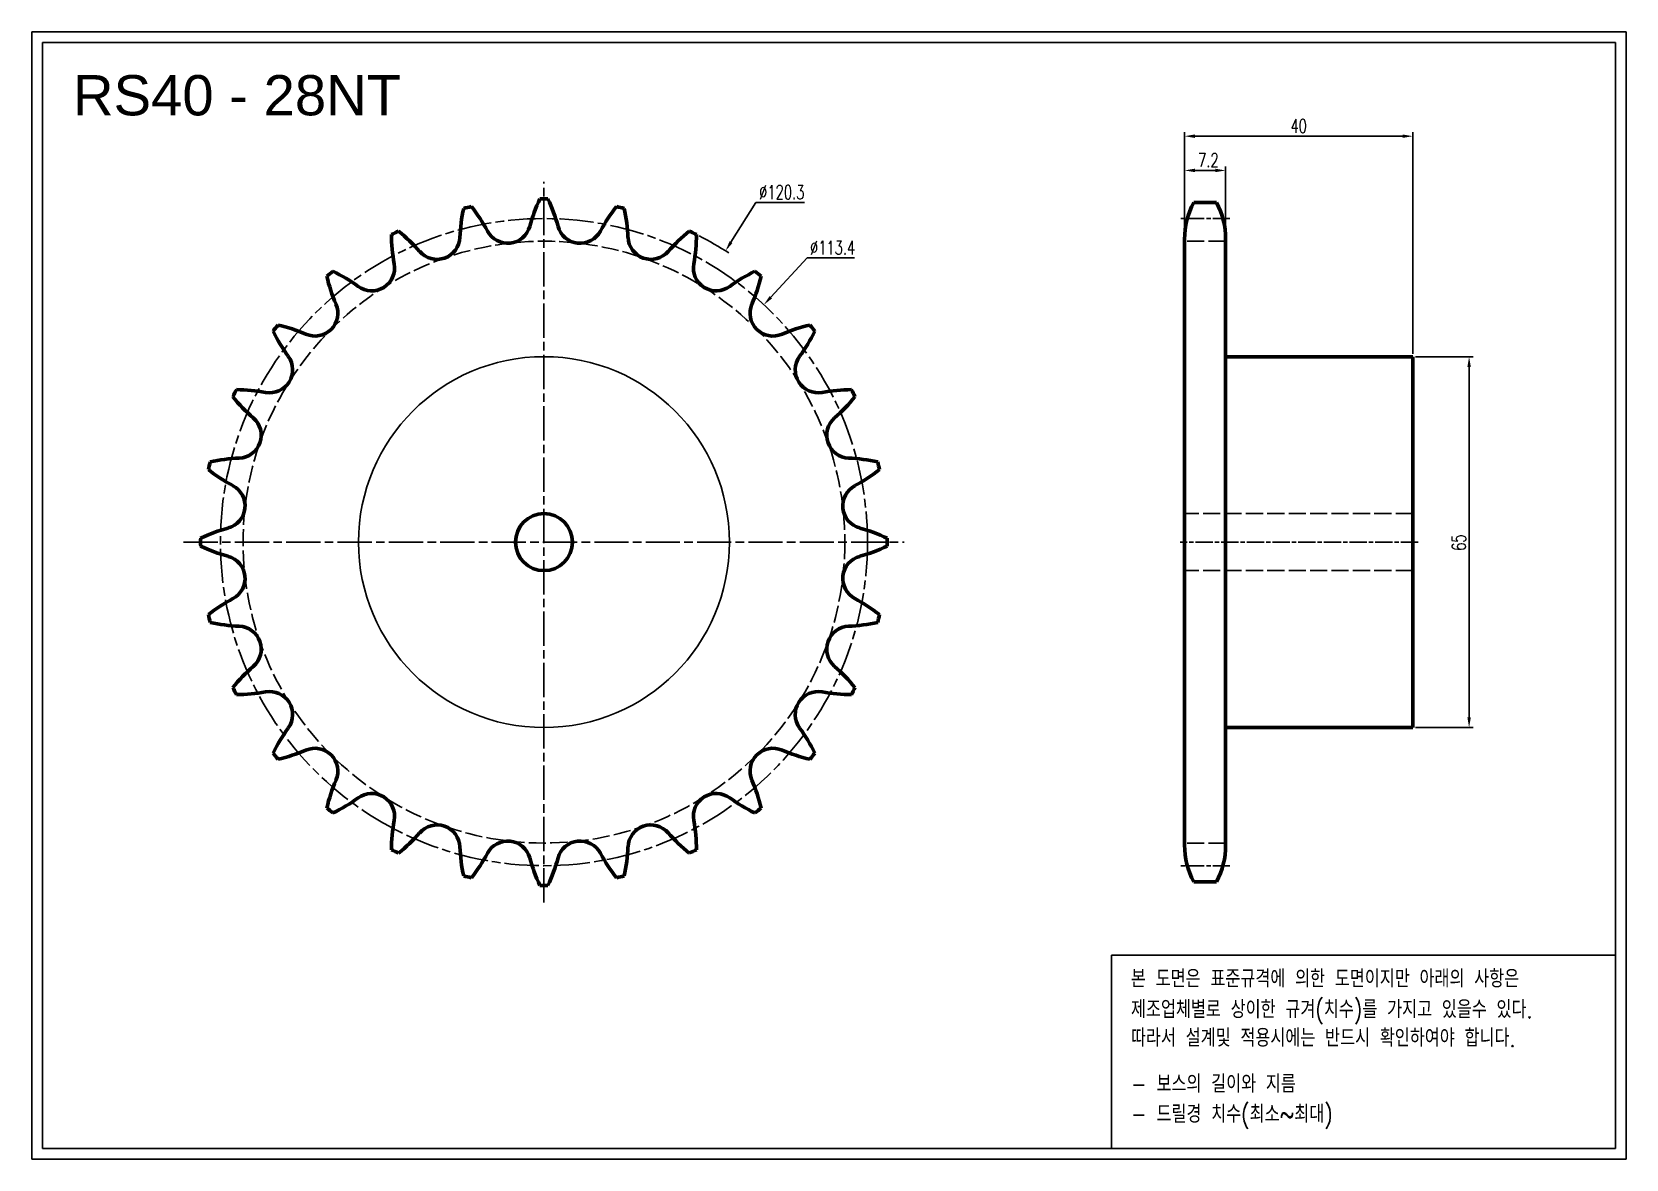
# Model space of a CAD drawing. Header units: millimetres. Extents: x -19349 to -19069, y 1360 to 1558.
import ezdxf

# ---------------------------------------------------------------- set-up
doc = ezdxf.new("R2010")
doc.units = ezdxf.units.MM
for name, pattern in [('AM_ISO02W050', [7.5, 6, -1.5]), ('AM_ISO02W050x2', [3.75, 3, -0.75]), ('AM_ISO08W050', [18, 12, -1.5, 3, -1.5]), ('AM_ISO08W050x2', [9, 6, -0.75, 1.5, -0.75])]:
    doc.linetypes.add(name, pattern=pattern)
for name, color, linetype, lineweight in [('AM_0N', 7, 'Continuous', 50), ('AM_3N', 6, 'AM_ISO02W050', 25), ('AM_7', 4, 'AM_ISO08W050', 25), ('AM_7N', 4, 'AM_ISO08W050', 25)]:
    doc.layers.add(name, color=color, linetype=linetype, lineweight=lineweight)
doc.layers.add('S-DIM', color=7, linetype='Continuous')
doc.styles.add('HAN', font='ROMANS.shx', dxfattribs={"width": 0.7, "bigfont": 'whgtxt.shx'})
doc.styles.add('HSG', font='SIMPLEX.shx', dxfattribs={"width": 0.7, "bigfont": 'HSG.shx'})
doc.styles.get("Standard").update_dxf_attribs({"font": 'arial.ttf'})
doc.dimstyles.new('APP3', dxfattribs={"dimtxt": 2.4, "dimasz": 1.8, "dimexe": 0.7, "dimexo": 0.5, "dimgap": 0.6, "dimtad": 1, "dimtoh": 1, "dimdec": 1, "dimrnd": 0.01, "dimzin": 9, "dimdsep": 46, "dimtxsty": 'HSG', "dimcen": 0, "dimclrd": 1, "dimclre": 1, "dimclrt": 256, "dimazin": 2, "dimtp": 1, "dimtm": 1, "dimtfac": 0.5, "dimtdec": 1, "dimtofl": 0, "dimtmove": 0, "dimatfit": 3, "dimfxl": 0, "dimtvp": 1, "dimtolj": 2, "dimlwd": -1, "dimlwe": -1, "dimarcsym": 0})
doc.dimstyles.new('APP3$0', dxfattribs={"dimtxt": 2.4, "dimasz": 1.8, "dimexe": 0.7, "dimexo": 0.5, "dimgap": 0.6, "dimtad": 1, "dimtoh": 1, "dimdec": 1, "dimrnd": 0.01, "dimzin": 9, "dimdsep": 46, "dimtxsty": 'HSG', "dimcen": 0, "dimclrd": 1, "dimclre": 1, "dimclrt": 256, "dimazin": 2, "dimtp": 1, "dimtm": 1, "dimtfac": 0.5, "dimtdec": 1, "dimtofl": 0, "dimtmove": 0, "dimatfit": 3, "dimfxl": 0, "dimtvp": 1, "dimtolj": 2, "dimlwd": -1, "dimlwe": -1, "dimarcsym": 0})

# ---------------------------------------------------------------- blocks, each defined once
blk = doc.blocks.new('*D1')
at = {"layer": 'Defpoints', "color": 0, "transparency": 16777216}
for p in [(-19227.06, 1519.19), (-19290.73, 1417.08)]:
    blk.add_point(p, dxfattribs=at)
at = {"layer": 'S-DIM', "color": 1, "transparency": 16777216}
for p, q in [((-19221.77, 1527.68), (-19226.11, 1520.72)), ((-19213.25, 1527.68), (-19221.77, 1527.68))]:
    blk.add_line(p, q, dxfattribs=at)
blk.add_arc((-19258.89, 1468.14), 60.17, 57.391, 63.1478, dxfattribs=at)
blk.add_solid([(-19226.36, 1520.88), (-19225.85, 1520.56), (-19227.06, 1519.19)], dxfattribs=at)
at = {"layer": 'S-DIM', "transparency": 16777216, "insert": (-19217.21, 1529.48), "char_height": 2.4, "attachment_point": 5, "style": 'HSG'}
blk.add_mtext('\\A2;∅120.3', dxfattribs=at)
blk = doc.blocks.new('*D2')
at = {"layer": 'Defpoints', "color": 0, "transparency": 16777216}
for p in [(-19220.35, 1509.74), (-19297.44, 1426.53)]:
    blk.add_point(p, dxfattribs=at)
at = {"layer": 'S-DIM', "color": 1, "transparency": 16777216}
for p, q in [((-19212.74, 1517.96), (-19219.13, 1511.06)), ((-19204.46, 1517.96), (-19212.74, 1517.96))]:
    blk.add_line(p, q, dxfattribs=at)
blk.add_solid([(-19219.35, 1511.26), (-19218.91, 1510.86), (-19220.35, 1509.74)], dxfattribs=at)
at = {"layer": 'S-DIM', "transparency": 16777216, "insert": (-19208.3, 1519.76), "char_height": 2.4, "attachment_point": 5, "style": 'HSG'}
blk.add_mtext('\\A2;∅113.4', dxfattribs=at)
blk = doc.blocks.new('*D3')
at = {"layer": 'Defpoints', "color": 0, "transparency": 16777216}
for p in [(-19139.41, 1533.29), (-19146.61, 1520.88), (-19139.41, 1520.88)]:
    blk.add_point(p, dxfattribs=at)
at = {"layer": 'S-DIM', "color": 1, "transparency": 16777216}
for p, q in [((-19146.61, 1521.38), (-19146.61, 1533.99)), ((-19144.81, 1533.29), (-19141.21, 1533.29)), ((-19139.41, 1521.38), (-19139.41, 1533.99))]:
    blk.add_line(p, q, dxfattribs=at)
for points in [[(-19144.81, 1533.59), (-19144.81, 1532.99), (-19146.61, 1533.29)], [(-19141.21, 1533.59), (-19141.21, 1532.99), (-19139.41, 1533.29)]]:
    blk.add_solid(points, dxfattribs=at)
at = {"layer": 'S-DIM', "transparency": 16777216, "insert": (-19142.44, 1535.09), "char_height": 2.4, "attachment_point": 5, "style": 'HSG'}
blk.add_mtext('\\A2;7.2', dxfattribs=at)
blk = doc.blocks.new('*D4')
at = {"layer": 'Defpoints', "color": 0, "transparency": 16777216}
for p in [(-19106.61, 1539.29), (-19146.61, 1520.88), (-19106.61, 1500.64)]:
    blk.add_point(p, dxfattribs=at)
at = {"layer": 'S-DIM', "color": 1, "transparency": 16777216}
for p, q in [((-19146.61, 1521.38), (-19146.61, 1539.99)), ((-19106.61, 1501.14), (-19106.61, 1539.99)), ((-19144.81, 1539.29), (-19108.41, 1539.29))]:
    blk.add_line(p, q, dxfattribs=at)
for points in [[(-19144.81, 1539.59), (-19144.81, 1538.99), (-19146.61, 1539.29)], [(-19108.41, 1539.59), (-19108.41, 1538.99), (-19106.61, 1539.29)]]:
    blk.add_solid(points, dxfattribs=at)
at = {"layer": 'S-DIM', "transparency": 16777216, "insert": (-19126.61, 1541.09), "char_height": 2.4, "attachment_point": 5, "style": 'HSG'}
blk.add_mtext('\\A2;40', dxfattribs=at)
blk = doc.blocks.new('*D5')
at = {"layer": 'Defpoints', "color": 0, "transparency": 16777216}
for p in [(-19106.61, 1500.64), (-19106.61, 1435.64), (-19096.74, 1435.64)]:
    blk.add_point(p, dxfattribs=at)
at = {"layer": 'S-DIM', "color": 1, "transparency": 16777216}
for p, q in [((-19106.11, 1500.64), (-19096.04, 1500.64)), ((-19096.74, 1498.84), (-19096.74, 1437.44)), ((-19106.11, 1435.64), (-19096.04, 1435.64))]:
    blk.add_line(p, q, dxfattribs=at)
for points in [[(-19097.04, 1498.84), (-19096.44, 1498.84), (-19096.74, 1500.64)], [(-19097.04, 1437.44), (-19096.44, 1437.44), (-19096.74, 1435.64)]]:
    blk.add_solid(points, dxfattribs=at)
at = {"layer": 'S-DIM', "transparency": 16777216, "insert": (-19098.54, 1468.05), "char_height": 2.4, "attachment_point": 5, "rotation": 90, "style": 'HSG'}
blk.add_mtext('\\A2;65', dxfattribs=at)

msp = doc.modelspace()

# ---------------------------------------------------------------- linework, layer by layer
for points in [[(-19348.64, 1557.57), (-19069.22, 1557.57), (-19069.22, 1360), (-19348.64, 1360)], [(-19346.76, 1555.69), (-19071.1, 1555.69), (-19071.1, 1361.88), (-19346.76, 1361.88)]]:
    msp.add_lwpolyline(points, close=True)
at = {"color": 6}
msp.add_lwpolyline([(-19159.43, 1395.72), (-19071.1, 1395.72), (-19071.1, 1361.88), (-19159.43, 1361.88)], close=True, dxfattribs=at)
msp.add_circle((-19258.89, 1468.14), 32.5)
at = {"layer": 'AM_0N'}
for p, q in [((-19145, 1527.65), (-19141.03, 1527.65)), ((-19146.61, 1521.25), (-19146.61, 1415.02)), ((-19139.41, 1521.25), (-19139.41, 1415.02)), ((-19139.41, 1500.64), (-19106.61, 1500.64)), ((-19106.61, 1500.64), (-19106.61, 1435.64)), ((-19139.41, 1435.64), (-19106.61, 1435.64)), ((-19145, 1408.62), (-19141.03, 1408.62))]:
    msp.add_line(p, q, dxfattribs=at)
msp.add_circle((-19258.89, 1468.14), 5, dxfattribs=at)
for centre, radius, start, end in [((-19245.03, 1520.38), 28.62, 167.3794, 177.6786), ((-19258.89, 1468.14), 60.17, 102.1953, 103.5189), ((-19294.05, 1509.19), 28.62, 28.0357, 38.3349), ((-19233.75, 1515.99), 28.62, 154.5223, 164.8214), ((-19258.89, 1468.14), 60.17, 89.3382, 90.6618), ((-19284.04, 1515.99), 28.62, 15.1786, 25.4777), ((-19223.73, 1509.19), 28.62, 141.6651, 151.9643), ((-19258.89, 1468.14), 60.17, 76.4811, 77.8047), ((-19272.76, 1520.38), 28.62, 2.3214, 12.6206), ((-19133.11, 1521.25), 13.5, 151.7009, 180), ((-19152.91, 1521.25), 13.5, 0, 28.2991), ((-19265.25, 1524.53), 4.01, 208.0357, 344.8214), ((-19252.54, 1524.53), 4.01, 195.1786, 331.9643), ((-19258.89, 1468.14), 60.17, 115.0525, 116.3761), ((-19257, 1522.16), 28.62, 180.2366, 190.5357), ((-19302.31, 1500.34), 28.62, 40.8929, 51.192), ((-19277.64, 1521.71), 4.01, 220.8929, 357.6786), ((-19240.15, 1521.71), 4.01, 182.3214, 319.1071), ((-19215.48, 1500.34), 28.62, 128.808, 139.1071), ((-19258.89, 1468.14), 60.17, 63.6239, 64.9475), ((-19260.78, 1522.16), 28.62, 349.4643, 359.7634), ((-19258.89, 1468.14), 60.17, 127.9096, 129.2332), ((-19269.07, 1521.22), 28.62, 193.0937, 203.3929), ((-19308.39, 1489.87), 28.62, 53.75, 64.0492), ((-19289.09, 1516.19), 4.01, 233.75, 10.5357), ((-19228.7, 1516.19), 4.01, 169.4643, 306.25), ((-19209.4, 1489.87), 28.62, 115.9508, 126.25), ((-19248.71, 1521.22), 28.62, 336.6071, 346.9063), ((-19258.89, 1468.14), 60.17, 50.7668, 52.0904), ((-19299.02, 1508.27), 4.01, 246.6071, 23.3929), ((-19218.76, 1508.27), 4.01, 156.6071, 293.3929), ((-19258.89, 1468.14), 60.17, 140.7668, 142.0904), ((-19311.98, 1478.32), 28.62, 66.6071, 76.9063), ((-19205.8, 1478.32), 28.62, 103.0937, 113.3929), ((-19258.89, 1468.14), 60.17, 37.9096, 39.2332), ((-19280.63, 1517.63), 28.62, 205.9508, 216.25), ((-19237.16, 1517.63), 28.62, 323.75, 334.0492), ((-19306.95, 1498.33), 4.01, 259.4643, 36.25), ((-19210.84, 1498.33), 4.01, 143.75, 280.5357), ((-19258.89, 1468.14), 60.17, 153.6239, 154.9475), ((-19291.1, 1511.55), 28.62, 218.808, 229.1071), ((-19312.92, 1466.25), 28.62, 79.4643, 89.7634), ((-19204.87, 1466.25), 28.62, 90.2366, 100.5357), ((-19226.69, 1511.55), 28.62, 310.8929, 321.192), ((-19258.89, 1468.14), 60.17, 25.0525, 26.3761), ((-19312.46, 1486.88), 4.01, 272.3214, 49.1071), ((-19205.32, 1486.88), 4.01, 130.8929, 267.6786), ((-19258.89, 1468.14), 60.17, 166.4811, 167.8047), ((-19311.14, 1454.27), 28.62, 92.3214, 102.6206), ((-19206.65, 1454.27), 28.62, 77.3794, 87.6786), ((-19258.89, 1468.14), 60.17, 12.1953, 13.5189), ((-19299.95, 1503.3), 28.62, 231.6651, 241.9643), ((-19217.84, 1503.3), 28.62, 298.0357, 308.3349), ((-19315.29, 1474.49), 4.01, 285.1786, 61.9643), ((-19202.5, 1474.49), 4.01, 118.0357, 254.8214), ((-19306.75, 1442.99), 28.62, 105.1786, 115.4777), ((-19211.04, 1442.99), 28.62, 64.5223, 74.8214), ((-19258.89, 1468.14), 60.17, 179.3382, 180.6618), ((-19306.75, 1493.28), 28.62, 244.5223, 254.8214), ((-19211.04, 1493.28), 28.62, 285.1786, 295.4777), ((-19258.89, 1468.14), 60.17, 359.3382, 0.6618), ((-19315.29, 1461.78), 4.01, 298.0357, 74.8214), ((-19202.5, 1461.78), 4.01, 105.1786, 241.9643), ((-19299.95, 1432.98), 28.62, 118.0357, 128.3349), ((-19217.84, 1432.98), 28.62, 51.6651, 61.9643), ((-19258.89, 1468.14), 60.17, 192.1953, 193.5189), ((-19311.14, 1482), 28.62, 257.3794, 267.6786), ((-19312.46, 1449.39), 4.01, 310.8929, 87.6786), ((-19205.32, 1449.39), 4.01, 92.3214, 229.1071), ((-19206.65, 1482), 28.62, 272.3214, 282.6206), ((-19258.89, 1468.14), 60.17, 346.4811, 347.8047), ((-19291.1, 1424.72), 28.62, 130.8929, 141.192), ((-19226.69, 1424.72), 28.62, 38.808, 49.1071), ((-19258.89, 1468.14), 60.17, 205.0525, 206.3761), ((-19312.92, 1470.03), 28.62, 270.2366, 280.5357), ((-19306.95, 1437.94), 4.01, 323.75, 100.5357), ((-19210.84, 1437.94), 4.01, 79.4643, 216.25), ((-19204.87, 1470.03), 28.62, 259.4643, 269.7634), ((-19258.89, 1468.14), 60.17, 333.6239, 334.9475), ((-19280.63, 1418.64), 28.62, 143.75, 154.0492), ((-19237.16, 1418.64), 28.62, 25.9508, 36.25), ((-19258.89, 1468.14), 60.17, 217.9096, 219.2332), ((-19311.98, 1457.96), 28.62, 283.0937, 293.3929), ((-19299.02, 1428), 4.01, 336.6071, 113.3929), ((-19218.76, 1428), 4.01, 66.6071, 203.3929), ((-19205.8, 1457.96), 28.62, 246.6071, 256.9063), ((-19258.89, 1468.14), 60.17, 320.7668, 322.0904), ((-19269.07, 1415.05), 28.62, 156.6071, 166.9063), ((-19248.71, 1415.05), 28.62, 13.0937, 23.3929), ((-19308.39, 1446.4), 28.62, 295.9508, 306.25), ((-19289.09, 1420.08), 4.01, 349.4643, 126.25), ((-19228.7, 1420.08), 4.01, 53.75, 190.5357), ((-19209.4, 1446.4), 28.62, 233.75, 244.0492), ((-19258.89, 1468.14), 60.17, 230.7668, 232.0904), ((-19258.89, 1468.14), 60.17, 307.9096, 309.2332), ((-19257, 1414.11), 28.62, 169.4643, 179.7634), ((-19302.31, 1435.93), 28.62, 308.808, 319.1071), ((-19277.64, 1414.57), 4.01, 2.3214, 139.1071), ((-19240.15, 1414.57), 4.01, 40.8929, 177.6786), ((-19215.48, 1435.93), 28.62, 220.8929, 231.192), ((-19260.78, 1414.11), 28.62, 0.2366, 10.5357), ((-19258.89, 1468.14), 60.17, 243.6239, 244.9475), ((-19245.03, 1415.89), 28.62, 182.3214, 192.6206), ((-19265.25, 1411.74), 4.01, 15.1786, 151.9643), ((-19252.54, 1411.74), 4.01, 28.0357, 164.8214), ((-19272.76, 1415.89), 28.62, 347.3794, 357.6786), ((-19258.89, 1468.14), 60.17, 295.0525, 296.3761), ((-19133.11, 1415.02), 13.5, 180, 208.2991), ((-19152.91, 1415.02), 13.5, 331.7009, 0), ((-19294.05, 1427.08), 28.62, 321.6651, 331.9643), ((-19233.75, 1420.28), 28.62, 195.1786, 205.4777), ((-19284.04, 1420.28), 28.62, 334.5223, 344.8214), ((-19223.73, 1427.08), 28.62, 208.0357, 218.3349), ((-19258.89, 1468.14), 60.17, 256.4811, 257.8047), ((-19258.89, 1468.14), 60.17, 282.1953, 283.5189), ((-19258.89, 1468.14), 60.17, 269.3382, 270.6618)]:
    msp.add_arc(centre, radius, start, end, dxfattribs=at)
at = {"layer": 'AM_3N', "linetype": 'AM_ISO02W050x2'}
for p, q in [((-19139.41, 1520.88), (-19146.61, 1520.88)), ((-19139.41, 1415.4), (-19146.61, 1415.4))]:
    msp.add_line(p, q, dxfattribs=at)
at = {"layer": 'AM_3N', "color": 2, "linetype": 'AM_ISO02W050x2'}
for p, q in [((-19106.61, 1473.14), (-19146.61, 1473.14)), ((-19106.61, 1463.14), (-19146.61, 1463.14))]:
    msp.add_line(p, q, dxfattribs=at)
at = {"layer": 'AM_3N', "linetype": 'AM_ISO02W050x2'}
msp.add_circle((-19258.89, 1468.14), 52.74, dxfattribs=at)
at = {"layer": 'AM_7', "linetype": 'AM_ISO08W050x2'}
msp.add_circle((-19258.89, 1468.14), 56.71, dxfattribs=at)
at = {"layer": 'AM_7N', "linetype": 'AM_ISO08W050x2'}
for p, q in [((-19258.89, 1404.97), (-19258.89, 1531.3)), ((-19322.06, 1468.14), (-19195.73, 1468.14))]:
    msp.add_line(p, q, dxfattribs=at)
at = {"layer": 'AM_7N', "linetype": 'AM_ISO08W050x2', "ltscale": 0.5}
for p, q in [((-19138.65, 1524.85), (-19147.38, 1524.85)), ((-19105.68, 1468.14), (-19147.38, 1468.14)), ((-19138.65, 1411.42), (-19147.38, 1411.42))]:
    msp.add_line(p, q, dxfattribs=at)

# ---------------------------------------------------------------- texts
msp.add_text('RS40 - 28NT', height=7.056).set_placement((-19341.44, 1542.94))
at = {"color": 6, "style": 'HAN', "width": 0.8}
for s, p in [('본 도면은 표준규격에 의한 도면이지만 아래의 사항은', (-19156.01, 1390.08)), ('제조업체별로 상이한 규겨(치수)를 가지고 있을수 있다.', (-19156.01, 1384.7)), ('따라서 설계및 적용시에는 반드시 확인하여야 합니다.', (-19156.01, 1379.7)), ('- 보스의 길이와 지름', (-19156.01, 1371.65)), ('- 드릴경 치수(최소~최대)', (-19156.01, 1366.36))]:
    msp.add_text(s, height=3.1054, dxfattribs=at).set_placement(p)

# ---------------------------------------------------------------- dimensions: what is measured, and where the dimension line sits
at = {"layer": 'S-DIM'}
dim = msp.add_linear_dim(base=(-19106.61, 1539.29), p1=(-19146.61, 1520.88), p2=(-19106.61, 1500.64), dimstyle='APP3$0', dxfattribs=at)
dim.commit()
dim.dimension.update_dxf_attribs({"geometry": '*D4', "text_midpoint": (-19126.61, 1541.09)})
dim = msp.add_linear_dim(base=(-19139.41, 1533.29), p1=(-19146.61, 1520.88), p2=(-19139.41, 1520.88), dimstyle='APP3$0', dxfattribs=at)
dim.commit()
dim.dimension.update_dxf_attribs({"geometry": '*D3', "text_midpoint": (-19142.44, 1533.29), "dimtype": 128})
at = {"layer": 'S-DIM', "color": 3}
for p1, p2, picture, middle in [((-19290.73, 1417.08), (-19227.06, 1519.19), '*D1', (-19217.21, 1527.68)), ((-19297.44, 1426.53), (-19220.35, 1509.74), '*D2', (-19208.3, 1517.96))]:
    dim = msp.add_diameter_dim_2p(p1=p1, p2=p2, dimstyle='APP3', dxfattribs=at)
    dim.commit()
    dim.dimension.update_dxf_attribs({"geometry": picture, "text_midpoint": middle, "dimtype": 131})
at = {"layer": 'S-DIM'}
dim = msp.add_linear_dim(base=(-19096.74, 1435.64), p1=(-19106.61, 1500.64), p2=(-19106.61, 1435.64), angle=90, dimstyle='APP3$0', dxfattribs=at)
dim.commit()
dim.dimension.update_dxf_attribs({"geometry": '*D5', "text_midpoint": (-19096.74, 1468.05), "dimtype": 128})

doc.saveas('drawing.dxf')
